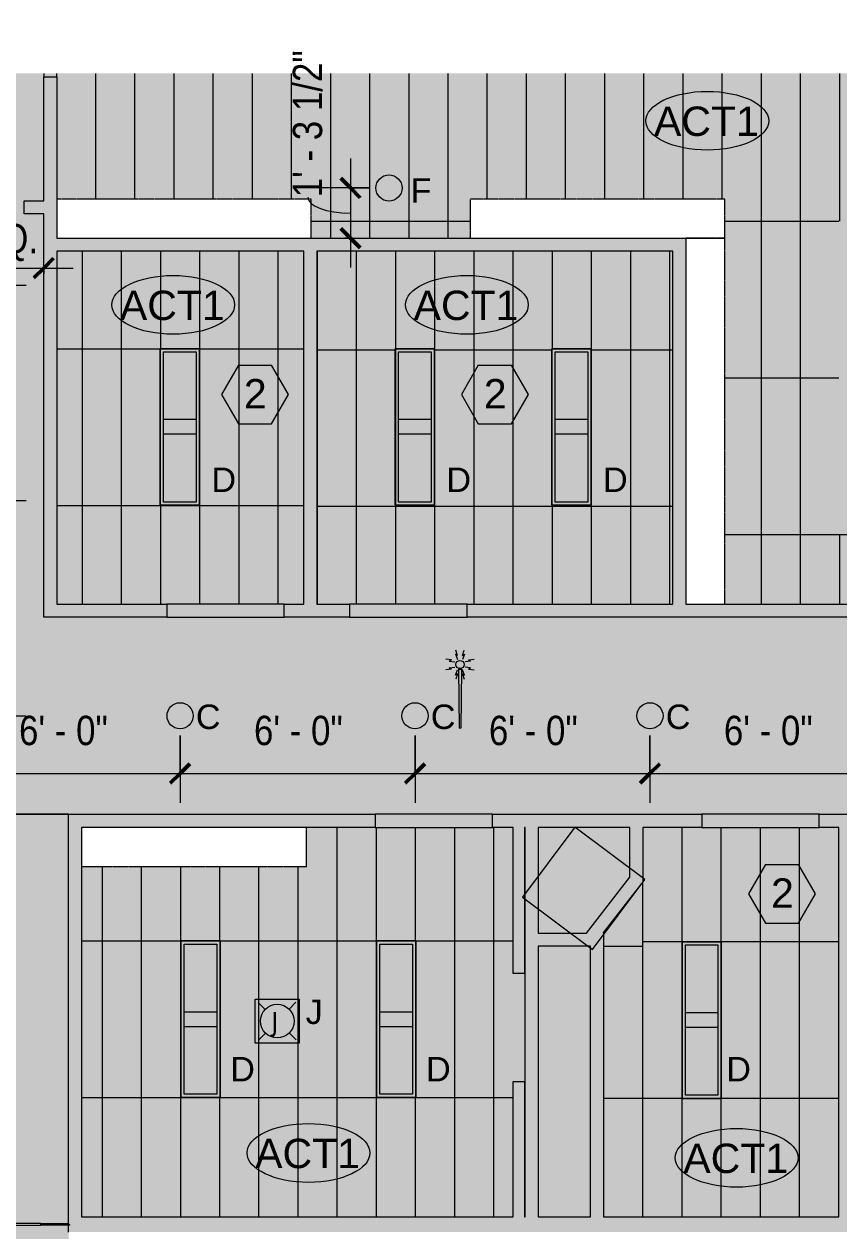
# Model space of a CAD drawing. Header units: inches. Extents: x 50 to 3088, y -595 to 388.
# Drawn here: x 888 to 1137.6, y 18.3 to 388.1 of the extents above; entities that cross this region are included whole.
import ezdxf

# ---------------------------------------------------------------- set-up
doc = ezdxf.new("R2010")
doc.units = ezdxf.units.IN
doc.header["$MEASUREMENT"] = 0
doc.linetypes.add('Overhead', pattern=[0.15625, 0.09375, -0.0625])
for name, color, linetype, lineweight in [('A-ANNO-DIMS', 211, 'Continuous', 9), ('A-ANNO-DIMS-96', 211, 'Continuous', 9), ('A-ANNO-NOTE', 131, 'Continuous', 9), ('A-CLNG', 13, 'Continuous', 9), ('A-CLNG-PATT', 13, 'Continuous', 9), ('A-DETL', 90, 'Continuous', 9), ('A-DETL-GENF', 92, 'Continuous', 9), ('A-WALL', 113, 'Continuous', 13), ('A-WALL-PATT', 111, 'Continuous', 13), ('E-DATA', 2, 'Continuous', 9), ('E-LITE-EQPM', 33, 'Continuous', 9), ('G-ANNO-TEXT', 231, 'Continuous', 9), ('I-WALL', 2, 'Continuous', 13), ('new block- skin dc_dwg', 8, 'Continuous', 9), ('Q-CASE', 31, 'Continuous', 13), ('S-EXIST-COLS', 250, 'Continuous', 9)]:
    doc.layers.add(name, color=color, linetype=linetype, lineweight=lineweight)
doc.styles.add('Arial', font='arial.ttf', dxfattribs={"width": 0.85, "height": 9})
doc.styles.add('Arial_1', font='arial.ttf', dxfattribs={"height": 7.5})
doc.styles.add('Arial_2', font='arial.ttf', dxfattribs={"height": 9})
doc.styles.add('Tahoma', font='tahoma.ttf', dxfattribs={"height": 6})
doc.dimstyles.new('Linear_-_3_32__Arial__85_-_1_2__Tolerance_1', dxfattribs={"dimscale": 12, "dimtxt": 9.182335, "dimasz": 0.5, "dimexe": 0.75, "dimexo": 0.5, "dimgap": 0.5, "dimtad": 1, "dimdec": 1, "dimrnd": 0.5, "dimzin": 3, "dimdsep": 46, "dimlunit": 4, "dimtxsty": 'Arial', "dimblk1": 'OBLIQUE', "dimblk2": 'OBLIQUE', "dimsah": 1, "dimcen": 0.09, "dimdle": 0.75, "dimazin": 0, "dimtfac": 1, "dimtdec": 4, "dimtix": 1, "dimtmove": 1, "dimatfit": 3, "dimfxl": 1, "dimtvp": 1, "dimfrac": 2, "dimtolj": 1, "dimtzin": 0, "dimarcsym": 2})
doc.dimstyles.new('Linear_-_3_32__Arial__85_-_1_8__Tolerance', dxfattribs={"dimscale": 12, "dimtxt": 9.182335, "dimasz": 0.5, "dimexe": 0.75, "dimexo": 0.5, "dimgap": 0.5, "dimtad": 1, "dimdec": 3, "dimrnd": 0.125, "dimzin": 3, "dimdsep": 46, "dimlunit": 4, "dimtxsty": 'Arial', "dimblk1": 'OBLIQUE', "dimblk2": 'OBLIQUE', "dimsah": 1, "dimcen": 0.09, "dimdle": 0.75, "dimazin": 0, "dimtfac": 1, "dimtdec": 4, "dimtix": 1, "dimtmove": 0, "dimatfit": 3, "dimfxl": 1, "dimtvp": 1, "dimfrac": 2, "dimtolj": 1, "dimtzin": 0, "dimarcsym": 2})
doc.dimstyles.new('Linear_-_3_32__Arial__85_-_1_8__Tolerance_2', dxfattribs={"dimscale": 12, "dimtxt": 9.182335, "dimasz": 0.5, "dimexe": 0.75, "dimexo": 0.5, "dimgap": 0.5, "dimtad": 1, "dimdec": 3, "dimrnd": 0.125, "dimzin": 3, "dimdsep": 46, "dimlunit": 4, "dimtxsty": 'Arial', "dimblk1": 'OBLIQUE', "dimblk2": 'OBLIQUE', "dimsah": 1, "dimcen": 0.09, "dimdle": 0.75, "dimazin": 0, "dimtfac": 1, "dimtdec": 4, "dimtix": 1, "dimtmove": 2, "dimatfit": 3, "dimfxl": 1, "dimtvp": 1, "dimfrac": 2, "dimtolj": 1, "dimtzin": 0, "dimarcsym": 2})
pattern_1 = [(0, (0, 0), (30.72, 7.68), [1.267, -21.773, 1.267, -21.773, -122.88]), (0, (0, 0), (30.72, 7.68), [-46.08, 1.267, -44.813, 1.267, -21.773, -53.76]), (0, (0, 0), (30.72, 7.68), [-115.2, 1.267, -14.093, 1.267, -37.133]), (120, (11.52, 3.84), (-22.011075, 22.7643), [1.267, -21.773, 1.267, -21.773, -122.88]), (120, (11.52, 3.84), (-22.011075, 22.7643), [-46.08, 1.267, -44.813, 1.267, -21.773, -53.76]), (120, (11.52, 3.84), (-22.011075, 22.7643), [-115.2, 1.267, -14.093, 1.267, -37.133]), (240, (15.36, 19.2), (-8.708925, -30.4443), [1.267, -21.773, 1.267, -21.773, -122.88]), (240, (15.36, 19.2), (-8.708925, -30.4443), [-46.08, 1.267, -44.813, 1.267, -21.773, -53.76]), (240, (15.36, 19.2), (-8.708925, -30.4443), [-115.2, 1.267, -14.093, 1.267, -37.133])]

# ---------------------------------------------------------------- blocks, each defined once
blk = doc.blocks.new('Upper Cabinet - Standard Upper Cabinet-1916725-Reflected Ceiling Plan')
at = {"layer": 'Q-CASE', "linetype": 'Overhead', "lineweight": 9}
for p, q in [((21.68, -12), (21.68, 0)), ((-47.26, -12), (21.68, -12))]:
    blk.add_line(p, q, dxfattribs=at)
blk = doc.blocks.new('Upper Cabinet - Standard Upper Cabinet-1776508-Reflected Ceiling Plan')
at = {"layer": 'Q-CASE', "linetype": 'Overhead', "lineweight": 9}
for p, q in [((64.87, -11.97), (64.87, 0)), ((-47.26, -12), (64.87, -12))]:
    blk.add_line(p, q, dxfattribs=at)
blk = doc.blocks.new('Upper Cabinet - Standard Upper Cabinet-1777185-Reflected Ceiling Plan')
at = {"layer": 'Q-CASE'}
blk.add_line((-35.29, 0), (-47.26, 0), dxfattribs=at)
at = {"layer": 'Q-CASE', "linetype": 'Overhead', "lineweight": 9}
for p, q in [((-47.26, 0), (-47.26, -12)), ((30.74, -12), (30.74, 0)), ((-47.26, -12), (30.74, -12))]:
    blk.add_line(p, q, dxfattribs=at)
blk = doc.blocks.new('Pendant - Suspended - New 8_-1192035-Reflected Ceiling Plan')
at = {"layer": 'E-LITE-EQPM', "lineweight": 20}
blk.add_circle((0, 0), 4, dxfattribs=at)
blk = doc.blocks.new('Upper Cabinet - Standard Upper Cabinet-1777391-Reflected Ceiling Plan')
at = {"layer": 'Q-CASE', "linetype": 'Overhead', "lineweight": 9}
for p, q in [((-47.26, 0), (-47.26, -12)), ((-47.26, -12), (30.74, -12))]:
    blk.add_line(p, q, dxfattribs=at)
blk = doc.blocks.new('Rectangular Ceiling Light - Recessed - New 1_ x 4_-1727267-Reflected Ceiling Plan')
at = {"layer": 'E-LITE-EQPM', "lineweight": 20}
for p, q in [((-6.74, -26.34), (-6.74, 21.66)), ((-6.74, 21.66), (5.26, 21.66)), ((-5.74, -25.34), (-5.74, 20.66)), ((-5.74, 20.66), (4.26, 20.66)), ((4.26, 20.66), (4.26, -25.34)), ((5.26, 21.66), (5.26, -26.34)), ((4.26, -0.09), (-5.74, -0.09)), ((4.26, -4.59), (-5.74, -4.59)), ((4.26, -25.34), (-5.74, -25.34)), ((5.26, -26.34), (-6.74, -26.34))]:
    blk.add_line(p, q, dxfattribs=at)
blk = doc.blocks.new('Wireless Access Point - Wireless Access Point-1196893-Reflected Ceiling Plan')
at = {"layer": 'E-DATA'}
for p, q in [((-1.36, 22.65), (-0.79, 20.99)), ((-0.74, 22.22), (-1.36, 22.65)), ((-0.74, 22.22), (-1.31, 23.87)), ((0.74, 22.22), (1.31, 23.87)), ((0.74, 22.22), (1.36, 22.65)), ((1.36, 22.65), (0.79, 20.99)), ((-2.62, 20.87), (-4.35, 21.09)), ((-2.62, 20.87), (-3.27, 20.51)), ((-3.27, 20.51), (-1.54, 20.3)), ((-3.27, 18.41), (-1.54, 18.62)), ((3.27, 20.51), (1.54, 20.3)), ((3.27, 18.41), (1.54, 18.62)), ((2.62, 20.87), (4.35, 21.09)), ((2.62, 20.87), (3.27, 20.51)), ((-2.62, 18.05), (-4.35, 17.83)), ((-2.62, 18.05), (-3.27, 18.41)), ((-1.36, 16.2), (-0.79, 17.85)), ((-0.74, 16.63), (-1.36, 16.2)), ((-0.74, 16.63), (-1.31, 14.97)), ((-0.5, 18), (-0.25, 0)), ((-0.25, 18), (-0.5, 18)), ((-0.25, 18), (0.25, 18)), ((0.5, 18), (0.25, 0)), ((0.25, 18), (0.5, 18)), ((0.74, 16.63), (1.31, 14.97)), ((0.74, 16.63), (1.36, 16.2)), ((1.36, 16.2), (0.79, 17.85)), ((2.62, 18.05), (3.27, 18.41)), ((2.62, 18.05), (4.35, 17.83)), ((0, 0), (-0.25, 0)), ((0.25, 0), (0, 0))]:
    blk.add_line(p, q, dxfattribs=at)
blk.add_circle((0, 19.46), 1.25, dxfattribs=at)
blk = doc.blocks.new('new block- skin dc_dwg-1925045-Reflected Ceiling Plan')
at = {"layer": 'S-EXIST-COLS', "flags": 128}
blk.add_lwpolyline([(2446.08, 1475.75), (2424.67, 1491.79), (2408.63, 1470.39), (2430.03, 1454.34)], close=True, dxfattribs=at)
blk = doc.blocks.new('DIMBLOCK6-Reflected Ceiling Plan')
at = {"layer": 'A-ANNO-DIMS-96'}
for p, q in [((863.75, 170.16), (863.75, 149.48)), ((863.75, 158.48), (863.75, 170.16)), ((935.75, 170.16), (935.75, 149.48)), ((935.75, 158.48), (935.75, 170.16)), ((854.75, 158.48), (944.75, 158.48))]:
    blk.add_line(p, q, dxfattribs=at)
at = {"layer": 'A-ANNO-DIMS-96', "lineweight": 50}
for p, q in [((863.75, 158.48), (866.75, 161.48)), ((935.75, 158.48), (938.75, 161.48)), ((863.75, 158.48), (860.75, 155.48)), ((935.75, 158.48), (932.75, 155.48))]:
    blk.add_line(p, q, dxfattribs=at)
at = {"layer": 'A-ANNO-DIMS-96', "color": 0, "insert": (886.4, 176.17), "char_height": 9, "width": 32.0393, "attachment_point": 1, "line_spacing_factor": 0.941778, "style": 'Arial'}
blk.add_mtext('6\' - 0"', dxfattribs=at)
blk = doc.blocks.new('_Oblique')
at = {"color": 0, "linetype": 'ByBlock', "lineweight": -2}
blk.add_line((-0.5, -0.5), (0.5, 0.5), dxfattribs=at)
blk = doc.blocks.new('DIMBLOCK7-Reflected Ceiling Plan')
at = {"layer": 'A-ANNO-DIMS-96'}
for p, q in [((935.75, 170.16), (935.75, 149.48)), ((935.75, 158.48), (935.75, 170.16)), ((1007.75, 170.16), (1007.75, 149.48)), ((1007.75, 158.48), (1007.75, 170.16)), ((926.75, 158.48), (1016.75, 158.48))]:
    blk.add_line(p, q, dxfattribs=at)
at = {"layer": 'A-ANNO-DIMS-96', "lineweight": 50}
for p, q in [((935.75, 158.48), (938.75, 161.48)), ((1007.75, 158.48), (1010.75, 161.48)), ((935.75, 158.48), (932.75, 155.48)), ((1007.75, 158.48), (1004.75, 155.48))]:
    blk.add_line(p, q, dxfattribs=at)
at = {"layer": 'A-ANNO-DIMS-96', "color": 0, "insert": (958.4, 176.17), "char_height": 9, "width": 32.0393, "attachment_point": 1, "line_spacing_factor": 0.941778, "style": 'Arial'}
blk.add_mtext('6\' - 0"', dxfattribs=at)
blk = doc.blocks.new('DIMBLOCK8-Reflected Ceiling Plan')
at = {"layer": 'A-ANNO-DIMS-96'}
for p, q in [((1007.75, 170.16), (1007.75, 149.48)), ((1007.75, 158.48), (1007.75, 170.16)), ((1079.75, 170.16), (1079.75, 149.48)), ((1079.75, 158.48), (1079.75, 170.16)), ((998.75, 158.48), (1088.75, 158.48))]:
    blk.add_line(p, q, dxfattribs=at)
at = {"layer": 'A-ANNO-DIMS-96', "lineweight": 50}
for p, q in [((1007.75, 158.48), (1010.75, 161.48)), ((1079.75, 158.48), (1082.75, 161.48)), ((1007.75, 158.48), (1004.75, 155.48)), ((1079.75, 158.48), (1076.75, 155.48))]:
    blk.add_line(p, q, dxfattribs=at)
at = {"layer": 'A-ANNO-DIMS-96', "color": 0, "insert": (1030.4, 176.17), "char_height": 9, "width": 32.0393, "attachment_point": 1, "line_spacing_factor": 0.941778, "style": 'Arial'}
blk.add_mtext('6\' - 0"', dxfattribs=at)
blk = doc.blocks.new('DIMBLOCK9-Reflected Ceiling Plan')
at = {"layer": 'A-ANNO-DIMS-96'}
for p, q in [((1079.75, 170.16), (1079.75, 149.48)), ((1079.75, 158.48), (1079.75, 170.16)), ((1151.75, 170.16), (1151.75, 149.48)), ((1151.75, 158.48), (1151.75, 170.16)), ((1070.75, 158.48), (1160.75, 158.48))]:
    blk.add_line(p, q, dxfattribs=at)
at = {"layer": 'A-ANNO-DIMS-96', "lineweight": 50}
for p, q in [((1079.75, 158.48), (1082.75, 161.48)), ((1151.75, 158.48), (1154.75, 161.48)), ((1079.75, 158.48), (1076.75, 155.48)), ((1151.75, 158.48), (1148.75, 155.48))]:
    blk.add_line(p, q, dxfattribs=at)
at = {"layer": 'A-ANNO-DIMS-96', "color": 0, "insert": (1102.4, 176.17), "char_height": 9, "width": 32.0393, "attachment_point": 1, "line_spacing_factor": 0.941778, "style": 'Arial'}
blk.add_mtext('6\' - 0"', dxfattribs=at)
blk = doc.blocks.new('DIMBLOCK14-Reflected Ceiling Plan')
at = {"layer": 'A-ANNO-DIMS-96'}
for p, q in [((879.57, 167.16), (879.57, 251.16)), ((869.75, 242.16), (888.57, 242.16)), ((879.57, 242.16), (869.75, 242.16)), ((869.75, 176.16), (888.57, 176.16)), ((879.57, 176.16), (869.75, 176.16))]:
    blk.add_line(p, q, dxfattribs=at)
at = {"layer": 'A-ANNO-DIMS-96', "lineweight": 50}
for p, q in [((879.57, 242.16), (876.57, 245.16)), ((879.57, 242.16), (882.57, 239.16)), ((879.57, 176.16), (876.57, 179.16)), ((879.57, 176.16), (882.57, 173.16))]:
    blk.add_line(p, q, dxfattribs=at)
at = {"layer": 'A-ANNO-DIMS-96', "color": 0, "insert": (861.89, 195.81), "char_height": 9, "width": 32.0393, "attachment_point": 1, "rotation": 90, "line_spacing_factor": 0.941778, "style": 'Arial'}
blk.add_mtext('5\' - 6"', dxfattribs=at)
blk = doc.blocks.new('DIMBLOCK15-Reflected Ceiling Plan')
at = {"layer": 'A-ANNO-DIMS-96'}
for p, q in [((879.57, 233.16), (879.57, 317.16)), ((869.75, 308.16), (888.57, 308.16)), ((879.57, 308.16), (869.75, 308.16)), ((869.75, 242.16), (888.57, 242.16)), ((879.57, 242.16), (869.75, 242.16))]:
    blk.add_line(p, q, dxfattribs=at)
at = {"layer": 'A-ANNO-DIMS-96', "lineweight": 50}
for p, q in [((879.57, 308.16), (876.57, 311.16)), ((879.57, 308.16), (882.57, 305.16)), ((879.57, 242.16), (876.57, 245.16)), ((879.57, 242.16), (882.57, 239.16))]:
    blk.add_line(p, q, dxfattribs=at)
at = {"layer": 'A-ANNO-DIMS-96', "color": 0, "insert": (861.89, 261.81), "char_height": 9, "width": 32.0393, "attachment_point": 1, "rotation": 90, "line_spacing_factor": 0.941778, "style": 'Arial'}
blk.add_mtext('5\' - 6"', dxfattribs=at)
blk = doc.blocks.new('DIMBLOCK19-Reflected Ceiling Plan')
at = {"layer": 'A-ANNO-DIMS-96'}
for p, q in [((863.75, 311.62), (863.75, 322.38)), ((893.97, 311.62), (893.97, 322.38)), ((854.75, 313.38), (902.97, 313.38)), ((863.75, 313.38), (863.75, 311.62)), ((893.97, 313.38), (893.97, 311.62))]:
    blk.add_line(p, q, dxfattribs=at)
at = {"layer": 'A-ANNO-DIMS-96', "lineweight": 50}
for p, q in [((863.75, 313.38), (866.75, 316.38)), ((893.97, 313.38), (896.97, 316.38)), ((863.75, 313.38), (860.75, 310.38)), ((893.97, 313.38), (890.97, 310.38))]:
    blk.add_line(p, q, dxfattribs=at)
at = {"layer": 'A-ANNO-DIMS-96', "color": 0, "insert": (873.82, 326.93), "char_height": 9, "width": 21.8681, "attachment_point": 1, "line_spacing_factor": 0.941778, "style": 'Arial'}
blk.add_mtext('EQ.', dxfattribs=at)
blk = doc.blocks.new('FORM Keynote Tag - Default w_arrow-62346-Reflected Ceiling Plan')
at = {"layer": 'A-ANNO-NOTE', "lineweight": 20}
for p, q in [((-0.0519, 0.1051), (-0.106, 0.0113)), ((-0.0519, 0.1051), (0.0537, 0.1051)), ((0.1078, 0.0113), (0.0537, 0.1051)), ((-0.106, 0.0113), (-0.0519, -0.0824)), ((0.0537, -0.0824), (0.1078, 0.0113)), ((-0.0519, -0.0824), (0.0537, -0.0824))]:
    blk.add_line(p, q, dxfattribs=at)
blk = doc.blocks.new('FORM Finish Tag - Default w_arrow-62639-Reflected Ceiling Plan')
at = {"layer": 'A-ANNO-NOTE', "lineweight": 20}
blk.add_ellipse((0, 0), major_axis=(-0.196, 0), ratio=0.478314, dxfattribs=at)
blk = doc.blocks.new('DIMBLOCK23-Reflected Ceiling Plan')
at = {"layer": 'A-ANNO-DIMS-96'}
for p, q in [((987.97, 346.92), (987.97, 313.54)), ((993.77, 337.92), (978.97, 337.92)), ((987.97, 337.92), (993.77, 337.92)), ((986.21, 322.54), (996.97, 322.54)), ((987.97, 322.54), (986.21, 322.54))]:
    blk.add_line(p, q, dxfattribs=at)
at = {"layer": 'A-ANNO-DIMS-96', "lineweight": 50}
for p, q in [((987.97, 337.92), (984.97, 340.92)), ((987.97, 337.92), (990.97, 334.92)), ((987.97, 322.54), (984.97, 325.54)), ((987.97, 322.54), (990.97, 319.54))]:
    blk.add_line(p, q, dxfattribs=at)
at = {"layer": 'A-ANNO-DIMS-96'}
blk.add_ellipse((987.97, 335.08), major_axis=(-13.06, 0), ratio=0.371192, start_param=0, end_param=1.570796, dxfattribs=at)
at = {"layer": 'A-ANNO-DIMS-96', "color": 0, "insert": (970.29, 335.08), "char_height": 9, "width": 53.0598, "attachment_point": 1, "rotation": 90, "line_spacing_factor": 0.941778, "style": 'Arial'}
blk.add_mtext('1\' - 3 1/2"', dxfattribs=at)

msp = doc.modelspace()

# ---------------------------------------------------------------- hatches: boundary and pattern name
at = {"layer": 'A-CLNG-PATT', "lineweight": 13}
h = msp.add_hatch(dxfattribs=at)
h.set_pattern_fill('FP_14', color=256, style=0, pattern_type=2)
h.set_pattern_definition([(270, (1029.888, 375.709), (-12, -7e-16), []), (180, (1029.89, 375.71), (-6e-15, 48), [])])
h.paths.add_polyline_path([(1149.6688, 210.4121), (1192.2604, 210.4121), (1192.2604, 321.4042), (1192.5105, 321.2157), (1203.1786, 335.3728), (1153.1817, 373.0481), (897.9664, 373.0481), (897.9664, 334.54), (975.9664, 334.54), (975.9664, 322.54), (1024.6845, 322.54), (1024.6845, 334.54), (1102.6845, 334.54), (1102.7164, 210.4121), (1139.4586, 210.4121)], flags=0)
h.paths.add_polyline_path([(1137.6688, 231.7371), (1137.6688, 327.7371), (1149.6688, 327.7371), (1149.6688, 231.7371)], flags=0)
h = msp.add_hatch(dxfattribs=at)
h.set_pattern_fill('FP_13', color=256, style=0, pattern_type=2)
h.set_pattern_definition(pattern_1)
h.paths.add_polyline_path([(893.9664, 145.9615), (1196.2604, 145.9615), (1196.2604, 206.4121), (893.9664, 206.4121), (893.9664, 329.9838), (833.9664, 329.9838), (833.9664, 206.4121), (449.5924, 206.4121), (449.5924, 145.9615), (891.8099, 145.9615)], flags=0)
h = msp.add_hatch(dxfattribs=at)
h.set_pattern_fill('FP_5', color=256, style=0, pattern_type=2)
h.set_pattern_definition([(270, (917.833, 288.607), (-12, -7e-16), []), (180, (917.833, 288.607), (6e-15, 48), [])])
h.paths.add_polyline_path([(967.7, 210.4121), (973.7, 210.4121), (973.7, 318.54), (897.9664, 318.54), (897.9664, 210.4121), (941.7, 210.4121)], flags=0)
h.paths.add_polyline_path([(929.7, 240.6739), (929.7, 288.6739), (941.7, 288.6739), (941.7, 240.6739)], flags=0)
h = msp.add_hatch(dxfattribs=at)
h.set_pattern_fill('FP_6', color=256, style=0, pattern_type=2)
h.set_pattern_definition([(270, (1037.827, 288.345), (-12, -7e-16), []), (180, (1037.827, 288.345), (6e-15, 48), [])])
h.paths.add_polyline_path([(1015.4435, 210.4121), (1086.7164, 210.4121), (1086.7164, 318.54), (977.7, 318.54), (977.7, 210.4121), (1006.7231, 210.4121)], flags=0)
h.paths.add_polyline_path([(1013.7164, 240.6739), (1001.7164, 240.6739), (1001.7164, 288.6739), (1013.7164, 288.6739), (1013.7164, 251.4211)], flags=0)
h.paths.add_polyline_path([(1053.5101, 240.6739), (1049.7164, 240.6739), (1049.7164, 288.6739), (1061.7164, 288.6739), (1061.7164, 240.6739)], flags=0)
h = msp.add_hatch(dxfattribs=at)
h.set_pattern_fill('FP_13', color=256, style=0, pattern_type=2)
h.set_pattern_definition(pattern_1)
h.paths.add_polyline_path([(743.2436, -517.7041), (743.5893, -516.7542), (743.5893, -345.2136), (570.3424, -345.2136), (570.3424, -300.0886), (621.7704, -300.0886), (621.7704, -301.8386), (702.8065, -301.8386), (702.8065, -158.5886), (1131.6509, -158.5886), (1138.2286, -138.8766), (1166.2075, -147.9674), (1166.2075, -158.5886), (1225.6567, -158.5886), (1225.6567, -222.8386), (1285.6567, -222.8386), (1285.6567, -99.0385), (888.5924, -99.0385), (888.5924, -98.4456), (888.3494, -98.4456), (888.3494, -57.0284), (901.5924, -57.0284), (901.5696, 20.0865), (834.5924, 20.0865), (834.5924, -98.5886), (510.5924, -98.5886), (510.5924, -162.5886), (382.2678, -162.5886), (382.2678, -180.5886), (552.5924, -180.5886), (552.5924, -307.1713), (409.6746, -307.1713), (409.6746, -366.5617), (430.2881, -373.0373), (450.7667, -379.9276), (471.1021, -387.2299), (491.2859, -394.9411), (511.31, -403.0582), (531.1661, -411.5778), (552.5924, -421.3307), (570.5924, -429.936), (588.1408, -438.7415), (605.7699, -448.0021), (623.2237, -457.589), (640.4961, -467.4989), (657.5813, -477.7284), (669.2379, -484.6017), (681.1089, -491.0979), (693.1819, -497.2105), (705.4445, -502.933), (717.8842, -508.2597), (730.4882, -513.1851), (742.5533, -517.4595)], flags=0)
h.paths.add_polyline_path([(571.8106, -239.5886), (570.5924, -239.5886), (570.5924, -158.5886), (582.5924, -158.5886), (582.5924, -239.5886), (574.5924, -239.5886)], flags=0)
h.paths.add_polyline_path([(574.5924, -235.5886), (578.5924, -235.5886), (578.5924, -162.5886), (574.5924, -162.5886), (574.5924, -235.0869)], flags=0)
h.paths.add_polyline_path([(564.5924, -160.8386), (511.5924, -160.8386), (511.5924, -160.3386), (569.5924, -160.3386), (569.5924, -160.8386)], flags=0)
h.paths.add_polyline_path([(893.5635, 20.5865), (901.5696, 20.5865), (901.5924, 145.9615), (834.5924, 145.9615), (834.5924, 20.5865), (893.0363, 20.5865)], flags=0)
h = msp.add_hatch(dxfattribs=at)
h.set_pattern_fill('FP_7', color=256, style=0, pattern_type=2)
h.set_pattern_definition([(90, (959.917, 59.194), (12, -7e-16), []), (0, (959.917, 59.194), (0, -48), [])])
h.paths.add_polyline_path([(1037.7803, 22.5732), (1037.7803, 64.1111), (1041.2803, 64.1111), (1041.2803, 22.5732), (1041.5303, 22.5732), (1041.5303, 141.9615), (1041.2803, 141.9615), (1041.2803, 97.2204), (1037.7803, 97.2204), (1037.7803, 141.9615), (974.5303, 141.9615), (974.5303, 129.9615), (905.5924, 129.9615), (905.5924, 22.5732), (1033.4472, 22.5732)], flags=0)
h.paths.add_polyline_path([(1007.9913, 59.1632), (995.9913, 59.1632), (995.9913, 107.1632), (1007.9913, 107.1632), (1007.9913, 68.9806)], flags=0)
h.paths.add_polyline_path([(935.9913, 59.1632), (935.9913, 107.1632), (947.9913, 107.1632), (947.9913, 59.1632)], flags=0)
h = msp.add_hatch(dxfattribs=at)
h.set_pattern_fill('FP_11', color=256, style=0, pattern_type=2)
h.set_pattern_definition([(90, (1089.561, 58.938), (12, -7e-16), []), (0, (1089.56, 58.94), (0, -48), [])])
h.paths.add_polyline_path([(1137.5924, 22.5732), (1137.5924, 141.9615), (1077.5914, 141.9615), (1077.5914, 105.5791), (1065.5287, 105.5791), (1065.5287, 22.5732), (1101.5924, 22.5732)], flags=0)
h.paths.add_polyline_path([(1101.5924, 58.9121), (1089.5924, 58.9121), (1089.5924, 106.9121), (1101.5924, 106.9121), (1101.5924, 73.894)], flags=0)
at = {"layer": 'A-DETL-GENF'}
h = msp.add_hatch(color=254, dxfattribs=at)
h.paths.add_polyline_path([(1410.1542, 18.5865), (1412.9044, 18.5865), (1409.115, 34.3006), (1404.6549, 50.5087), (1400.0976, 65.3426), (1394.878, 80.6413), (1389.191, 95.7724), (1383.042, 110.7216), (1376.4366, 125.475), (1369.3812, 140.0185), (1361.2498, 155.461), (1353.9473, 168.4212), (1345.5834, 182.2537), (1339.6955, 191.348), (1325.2416, 181.9615), (1273.5924, 181.9615), (1273.5924, 210.4121), (1277.5924, 210.3694), (1277.5924, 185.9615), (1324.1125, 185.9977), (1337.5217, 194.7057), (1336.7985, 195.8227), (1327.601, 209.1155), (1317.9995, 222.1195), (1308.0032, 234.8224), (1297.6214, 247.2123), (1286.8639, 259.2775), (1275.7408, 271.0065), (1263.6124, 282.9948), (1251.5531, 294.1902), (1240.2853, 304.0679), (1233.4508, 309.6974), (1230.5064, 305.79), (1208.2604, 305.79), (1208.2604, 210.4121), (1237.5924, 210.4121), (1237.5924, 206.4121), (1200.2604, 206.4121), (1200.2604, 187.9121), (1196.2604, 187.9121), (1196.2604, 206.4121), (1186.5914, 206.4121), (1186.5914, 210.4121), (1192.2604, 210.4121), (1192.2604, 321.4042), (1192.5105, 321.2157), (1201.9375, 333.7259), (1149.7551, 373.0481), (734.0287, 373.0481), (734.0287, 333.9838), (851.9664, 333.9838), (851.9664, 329.9838), (833.9664, 329.9838), (833.9664, 284.4541), (829.9664, 284.4541), (829.9664, 299.4541), (821.9664, 299.4541), (821.9664, 210.4121), (829.9664, 210.4121), (829.9664, 224.4541), (833.9664, 224.4541), (833.9664, 206.4121), (764.5924, 206.4121), (764.5924, 210.4121), (793.9664, 210.4121), (793.9664, 299.4541), (781.9664, 299.4541), (781.9664, 329.9838), (722.5924, 329.9838), (722.5924, 210.4121), (728.5924, 210.4121), (728.5924, 206.4121), (675.7567, 206.4121), (675.7567, 210.4121), (718.5924, 210.4121), (718.5924, 241.4838), (706.5924, 241.4838), (706.5924, 329.9838), (675.7567, 329.9838), (675.7567, 333.9838), (639.7567, 333.9838), (639.7567, 329.9838), (633.5924, 329.9838), (633.5924, 210.4121), (639.7567, 210.4121), (639.7567, 206.4121), (559.5924, 206.4121), (559.5924, 210.4121), (588.0924, 210.4121), (588.0924, 222.4121), (629.5924, 222.4121), (629.5924, 329.9838), (517.3424, 329.9838), (517.3424, 292.3834), (513.8424, 292.3834), (513.8424, 329.9838), (513.5924, 329.9838), (513.5924, 210.4121), (513.8424, 210.4121), (513.8424, 256.3834), (517.3424, 256.3834), (517.3424, 210.4121), (523.5924, 210.4121), (523.5924, 206.4121), (500.5924, 206.4121), (500.5924, 210.4121), (505.8424, 210.4121), (505.8424, 256.3834), (509.3424, 256.3834), (509.3424, 210.4121), (509.5924, 210.4121), (509.5924, 329.9838), (509.3424, 329.9838), (509.3424, 292.3834), (505.8424, 292.3834), (505.8424, 329.9838), (409.5924, 329.9838), (409.5924, 195.3627), (445.5924, 195.3627), (445.5924, 210.4121), (464.5924, 210.4121), (464.5924, 206.4121), (449.5924, 206.4121), (449.5924, 145.9615), (482.5924, 145.9615), (482.5924, 141.9615), (445.5924, 141.9615), (445.5924, 156.9615), (409.5924, 156.9615), (409.5924, 22.5732), (525.8424, 22.5732), (525.8424, 64.4236), (529.3424, 64.4236), (529.3424, 22.5732), (529.5924, 22.5732), (529.5924, 141.9615), (529.3424, 141.9615), (529.3424, 100.1111), (525.8424, 100.1111), (525.8424, 141.9615), (518.5924, 141.9615), (518.5924, 145.9615), (539.5924, 145.9615), (539.5924, 141.9615), (533.5924, 141.9615), (533.5924, 22.5732), (646.8424, 22.5732), (646.8424, 64.1111), (650.3424, 64.1111), (650.3424, 22.5732), (650.5924, 22.5732), (650.5924, 99.6468), (650.3424, 99.8352), (650.3424, 98.7041), (646.8424, 98.7041), (646.8424, 102.4726), (631.5924, 113.9643), (631.5924, 129.9615), (595.6128, 129.9615), (595.6128, 141.9615), (575.5924, 141.9615), (575.5924, 145.9615), (731.5924, 145.9615), (731.5924, 141.9615), (711.0924, 141.9615), (711.0924, 129.9615), (669.0924, 129.9615), (669.0924, 120.8975), (654.5924, 101.6411), (654.5924, 22.5732), (773.8424, 22.5732), (773.8424, 64.1111), (777.3424, 64.1111), (777.3424, 22.5732), (777.5924, 22.5732), (777.5924, 141.9615), (777.3424, 141.9615), (777.3424, 98.1111), (773.8424, 98.1111), (773.8424, 141.9615), (767.5924, 141.9615), (767.5924, 145.9615), (995.5303, 145.9615), (995.5303, 141.9615), (974.5303, 141.9615), (974.5303, 129.9615), (905.5924, 129.9615), (905.5924, 22.5732), (1037.7803, 22.5732), (1037.7803, 64.1111), (1041.2803, 64.1111), (1041.2803, 22.5732), (1041.5303, 22.5732), (1041.5303, 141.9615), (1041.2803, 141.9615), (1041.2803, 97.2204), (1037.7803, 97.2204), (1037.7803, 141.9615), (1031.5303, 141.9615), (1031.5303, 145.9615), (1095.5924, 145.9615), (1095.5924, 141.9615), (1077.5914, 141.9615), (1077.5914, 125.2775), (1065.5287, 109.838), (1065.5287, 22.5732), (1137.5924, 22.5732), (1137.5924, 141.9615), (1131.5924, 141.9615), (1131.5924, 145.9615), (1147.5924, 145.9615), (1147.5924, 141.9615), (1141.5924, 141.9615), (1141.5924, 22.5732), (1253.7928, 22.5732), (1269.7803, 27.4611), (1269.7803, 64.1111), (1273.2803, 64.1111), (1273.2803, 28.5312), (1273.5924, 28.6266), (1273.5924, 141.9615), (1273.5303, 141.9615), (1273.5303, 98.1111), (1269.5303, 98.1111), (1269.5303, 129.9615), (1215.5303, 129.9615), (1215.5303, 141.9615), (1183.5924, 141.9615), (1183.5924, 145.9615), (1196.2604, 145.9615), (1196.2604, 151.9121), (1200.2604, 151.9121), (1200.2604, 145.9615), (1277.5924, 145.9615), (1277.5924, 43.7607), (1277.8324, 43.7607), (1277.8324, 127.9615), (1289.8324, 127.9615), (1289.8324, 43.7607), (1313.5924, 43.7607), (1313.5924, 39.7607), (1277.5924, 39.7607), (1277.5924, 29.8495), (1309.5924, 39.6329), (1309.5924, 35.4501), (1254.4342, 18.5865), (1409.115, 18.5865)], flags=0)
h.paths.add_polyline_path([(1045.5303, 22.5732), (1061.5287, 22.5732), (1061.5287, 105.5791), (1045.5303, 105.5791), (1045.5303, 23.5838)], flags=0)
h.paths.add_polyline_path([(651.391, 104.0535), (665.0924, 122.2359), (665.0924, 141.9615), (635.5924, 141.9615), (635.5924, 115.9587), (650.5924, 104.6554)], flags=0)
h.paths.add_polyline_path([(1060.2504, 109.5791), (1073.5914, 126.6548), (1073.5914, 141.9615), (1045.5303, 141.9615), (1045.5303, 109.5791)], flags=0)
h.paths.add_polyline_path([(409.5924, 172.9615), (445.5924, 172.9615), (445.5924, 179.4121), (409.5924, 179.4121)], flags=0)
h.paths.add_polyline_path([(967.7, 206.4121), (967.7, 210.4121), (973.7, 210.4121), (973.7, 318.54), (897.9664, 318.54), (897.9664, 210.4121), (931.7, 210.4121), (931.7, 206.4121), (893.9664, 206.4121), (893.9664, 329.9838), (887.9664, 329.9838), (887.9664, 333.9838), (893.9664, 333.9838), (893.9664, 372.0181), (897.9664, 372.0181), (897.9664, 334.54), (975.9664, 334.54), (975.9664, 322.54), (1024.6845, 322.54), (1024.6845, 334.54), (1102.6845, 334.54), (1102.7164, 210.4121), (1150.5914, 210.4121), (1150.5914, 206.4121), (1023.7, 206.4121), (1023.7, 210.4121), (1086.7164, 210.4121), (1086.7164, 318.54), (977.7, 318.54), (977.7, 210.4121), (987.7, 210.4121), (987.7, 206.4121), (973.7, 206.4121)], flags=0)
h.paths.add_polyline_path([(828.8997, 303.4541), (829.9664, 303.4541), (829.9664, 329.9838), (785.9664, 329.9838), (785.9664, 303.4541), (828.7445, 303.4541)], flags=0)
h.paths.add_polyline_path([(1221.524, 309.79), (1228.5121, 309.79), (1230.3605, 312.243), (1227.1258, 314.8731), (1221.7196, 319.0542), (1214.7386, 309.79), (1219.0066, 309.79)], flags=0)
h.paths.add_polyline_path([(1196.2604, 309.79), (1207.6729, 309.79), (1196.2604, 318.3899), (1196.2604, 312.2346)], flags=0)
h.paths.add_polyline_path([(1211.3922, 311.9958), (1218.5553, 321.5015), (1214.7386, 324.4397), (1205.1759, 331.3767), (1198.1123, 322.003), (1211.0754, 312.2346)], flags=0)
at = {"layer": 'A-WALL-PATT'}
for points in [[(893.9664, 206.4121), (897.9664, 206.4121), (897.9664, 372.0181), (893.9664, 372.0181), (893.9664, 251.4211)], [(1086.7164, 318.54), (1090.7164, 318.54), (1090.7164, 322.54), (897.9664, 322.54), (897.9664, 318.54), (1065.8878, 318.54)], [(977.7, 210.4121), (977.7, 318.54), (973.7, 318.54), (973.7, 210.4121)], [(1090.7164, 210.4121), (1090.7164, 318.54), (1086.7164, 318.54), (1086.7164, 210.4121)], [(905.5924, 22.5732), (905.5924, 141.9615), (901.5924, 141.9615), (901.5924, 22.5732)], [(1041.2803, 97.2204), (1041.2803, 141.9615), (1037.7803, 141.9615), (1037.7803, 97.2204)], [(1041.5303, 105.5791), (1045.5303, 105.5791), (1045.5303, 141.9615), (1041.5303, 141.9615), (1041.5303, 106.5791)], [(1073.5914, 120.1577), (1077.5914, 125.2775), (1077.5914, 141.9615), (1073.5914, 141.9615), (1073.5914, 125.2775)], [(1137.5924, 22.5732), (1141.5924, 22.5732), (1141.5924, 141.9615), (1137.5924, 141.9615), (1137.5924, 23.5239)], [(1062.2013, 109.5791), (1065.3265, 109.5791), (1073.5914, 120.1577), (1073.5914, 126.6548), (1060.2504, 109.5791)], [(1062.2013, 105.5791), (1065.3265, 109.5791), (1045.5303, 109.5791), (1045.5303, 105.5791), (1061.5287, 105.5791)], [(1061.5287, 22.5732), (1065.5287, 22.5732), (1065.5287, 109.838), (1062.2013, 105.5791), (1061.5287, 105.5791), (1061.5287, 22.7754)], [(1045.5303, 22.5732), (1045.5303, 105.5791), (1041.5303, 105.5791), (1041.5303, 22.5732)], [(1041.2803, 22.5732), (1041.2803, 64.1111), (1037.7803, 64.1111), (1037.7803, 22.5732)], [(1101.5924, 17.9482), (1252.3463, 17.9482), (1253.7928, 22.5732), (901.5696, 22.5732), (901.5924, 20.2607), (901.7223, 20.1702), (901.7268, 20.0865), (901.5696, 20.0865), (901.5924, 17.9482), (1093.7056, 17.9482)]]:
    msp.add_hatch(color=8, dxfattribs=at).paths.add_polyline_path(points, flags=0)
h = msp.add_hatch(color=8, dxfattribs=at)
h.paths.add_polyline_path([(832.7581, 329.9838), (851.9664, 329.9838), (851.9664, 333.9838), (675.7567, 333.9838), (675.7567, 329.9838), (829.9664, 329.9838)], flags=0)
h.paths.add_polyline_path([(893.9664, 329.9838), (893.9664, 333.9838), (887.9664, 333.9838), (887.9664, 329.9838), (893.5457, 329.9838)], flags=0)
h.paths.add_polyline_path([(513.5924, 329.9838), (639.7567, 329.9838), (639.7567, 333.9838), (409.5924, 333.9838), (409.5924, 329.9838), (509.5924, 329.9838)], flags=0)
h = msp.add_hatch(color=8, dxfattribs=at)
h.paths.add_polyline_path([(1273.5924, 206.4121), (1277.5924, 206.4121), (1277.5924, 210.4121), (1273.5924, 210.4121), (1273.5924, 209.4799)], flags=0)
h.paths.add_polyline_path([(1237.5924, 206.4121), (1237.5924, 210.4121), (1186.5914, 210.4121), (1186.5914, 206.4121), (1227.5531, 206.4121)], flags=0)
h.paths.add_polyline_path([(897.9664, 206.4121), (931.7, 206.4121), (931.7, 210.4121), (897.9664, 210.4121)], flags=0)
h.paths.add_polyline_path([(973.7, 206.4121), (987.7, 206.4121), (987.7, 210.4121), (967.7, 210.4121), (967.7, 206.4121)], flags=0)
h.paths.add_polyline_path([(1023.7, 206.4121), (1150.5914, 206.4121), (1150.5914, 210.4121), (1023.7, 210.4121)], flags=0)
h = msp.add_hatch(color=8, dxfattribs=at)
h.paths.add_polyline_path([(1269.5303, 141.9615), (1273.5924, 141.9615), (1273.5924, 145.9615), (1183.5924, 145.9615), (1183.5924, 141.9615), (1267.6706, 141.9615)], flags=0)
h.paths.add_polyline_path([(1093.7056, 141.9615), (1095.5924, 141.9615), (1095.5924, 145.9615), (1031.5303, 145.9615), (1031.5303, 141.9615), (1089.5924, 141.9615)], flags=0)
h.paths.add_polyline_path([(1131.5924, 141.9615), (1147.5924, 141.9615), (1147.5924, 145.9615), (1131.5924, 145.9615)], flags=0)
h.paths.add_polyline_path([(919.7406, 141.9615), (995.5303, 141.9615), (995.5303, 145.9615), (901.5924, 145.9615), (901.5924, 141.9615), (905.5924, 141.9615)], flags=0)

# ---------------------------------------------------------------- linework, layer by layer
at = {"layer": 'A-ANNO-NOTE', "lineweight": 20}
for p, q in [((958.7803, 89.3291), (972.2803, 89.3291)), ((958.7803, 75.8291), (958.7803, 89.3291)), ((972.2803, 89.3291), (972.2803, 75.8291)), ((961.8515, 86.1925), (959.726, 88.318)), ((969.1437, 86.2579), (971.2691, 88.3834)), ((961.9169, 78.9004), (959.7914, 76.7749)), ((969.2091, 78.9657), (971.3345, 76.8403)), ((972.2803, 75.8291), (958.7803, 75.8291))]:
    msp.add_line(p, q, dxfattribs=at)
msp.add_circle((965.5303, 82.5791), 5.1565, dxfattribs=at)
at = {"layer": 'A-CLNG', "lineweight": 13}
for p, q in [((941.7, 288.6739), (929.7, 288.6739)), ((929.7, 288.6739), (929.7, 240.6739)), ((941.7, 240.6739), (941.7, 288.6739)), ((1013.7164, 288.6739), (1001.7164, 288.6739)), ((1001.7164, 288.6739), (1001.7164, 240.6739)), ((1013.7164, 240.6739), (1013.7164, 288.6739)), ((1061.7164, 288.6739), (1049.7164, 288.6739)), ((1049.7164, 288.6739), (1049.7164, 240.6739)), ((1061.7164, 240.6739), (1061.7164, 288.6739)), ((929.7, 240.6739), (941.7, 240.6739)), ((1001.7164, 240.6739), (1013.7164, 240.6739)), ((1049.7164, 240.6739), (1061.7164, 240.6739)), ((901.5924, 145.9615), (833.9664, 145.9615)), ((1077.5914, 105.5791), (1077.5914, 125.2775)), ((947.9913, 107.1632), (935.9913, 107.1632)), ((935.9913, 107.1632), (935.9913, 59.1632)), ((947.9913, 59.1632), (947.9913, 107.1632)), ((1007.9913, 107.1632), (995.9913, 107.1632)), ((995.9913, 107.1632), (995.9913, 59.1632)), ((1007.9913, 59.1632), (1007.9913, 107.1632)), ((1065.5287, 105.5791), (1077.5914, 105.5791)), ((1101.5924, 106.9121), (1089.5924, 106.9121)), ((1089.5924, 106.9121), (1089.5924, 58.9121)), ((1101.5924, 58.9121), (1101.5924, 106.9121)), ((935.9913, 59.1632), (947.9913, 59.1632)), ((995.9913, 59.1632), (1007.9913, 59.1632)), ((1089.5924, 58.9121), (1101.5924, 58.9121))]:
    msp.add_line(p, q, dxfattribs=at)
at = {"layer": 'A-DETL', "lineweight": 13}
msp.add_line((833.9664, 145.9615), (901.5924, 145.9615), dxfattribs=at)
at = {"layer": 'A-WALL'}
for p, q in [((893.9664, 373.0481), (893.9664, 372.0181)), ((897.9664, 372.0181), (897.9664, 373.0481)), ((967.7, 210.4121), (931.7, 210.4121)), ((1023.7, 210.4121), (987.7, 210.4121)), ((931.7, 206.4121), (967.7, 206.4121)), ((987.7, 206.4121), (1023.7, 206.4121)), ((1031.5303, 145.9615), (995.5303, 145.9615)), ((1131.5924, 145.9615), (1095.5924, 145.9615)), ((995.5303, 141.9615), (1031.5303, 141.9615)), ((1095.5924, 141.9615), (1131.5924, 141.9615))]:
    msp.add_line(p, q, dxfattribs=at)
at = {"layer": 'A-WALL', "color": 7, "lineweight": 20}
for p, q in [((893.9664, 333.9838), (893.9664, 372.0181)), ((893.9664, 372.0181), (897.9664, 372.0181)), ((897.9664, 372.0181), (897.9664, 322.54)), ((887.9664, 333.9838), (893.9664, 333.9838)), ((887.9664, 329.9838), (887.9664, 333.9838)), ((893.9664, 329.9838), (887.9664, 329.9838)), ((893.9664, 206.4121), (893.9664, 329.9838)), ((897.9664, 322.54), (1090.7164, 322.54)), ((1090.7164, 322.54), (1090.7164, 210.4121)), ((973.7, 318.54), (897.9664, 318.54)), ((897.9664, 318.54), (897.9664, 210.4121)), ((973.7, 210.4121), (973.7, 318.54)), ((1086.7164, 318.54), (977.7, 318.54)), ((977.7, 318.54), (977.7, 210.4121)), ((1086.7164, 210.4121), (1086.7164, 318.54)), ((897.9664, 210.4121), (931.7, 210.4121)), ((931.7, 210.4121), (931.7, 206.4121)), ((967.7, 206.4121), (967.7, 210.4121)), ((967.7, 210.4121), (973.7, 210.4121)), ((977.7, 210.4121), (987.7, 210.4121)), ((987.7, 210.4121), (987.7, 206.4121)), ((1023.7, 206.4121), (1023.7, 210.4121)), ((1023.7, 210.4121), (1086.7164, 210.4121)), ((1090.7164, 210.4121), (1150.5914, 210.4121)), ((931.7, 206.4121), (893.9664, 206.4121)), ((987.7, 206.4121), (967.7, 206.4121)), ((1150.5914, 206.4121), (1023.7, 206.4121)), ((901.5924, 22.5732), (901.5924, 145.9615)), ((901.5924, 145.9615), (995.5303, 145.9615)), ((995.5303, 145.9615), (995.5303, 141.9615)), ((1031.5303, 141.9615), (1031.5303, 145.9615)), ((1031.5303, 145.9615), (1095.5924, 145.9615)), ((1095.5924, 145.9615), (1095.5924, 141.9615)), ((1131.5924, 141.9615), (1131.5924, 145.9615)), ((1131.5924, 145.9615), (1147.5924, 145.9615)), ((905.5924, 141.9615), (905.5924, 22.5732)), ((995.5303, 141.9615), (905.5924, 141.9615)), ((1037.7803, 141.9615), (1031.5303, 141.9615)), ((1041.5303, 141.9615), (1041.2803, 141.9615)), ((1041.5303, 22.5732), (1041.5303, 141.9615)), ((1045.5303, 141.9615), (1045.5303, 109.5791)), ((1073.5914, 141.9615), (1045.5303, 141.9615)), ((1073.5914, 126.6548), (1073.5914, 141.9615)), ((1077.5914, 141.9615), (1077.5914, 125.2775)), ((1095.5924, 141.9615), (1077.5914, 141.9615)), ((1137.5924, 141.9615), (1131.5924, 141.9615)), ((1137.5924, 22.5732), (1137.5924, 141.9615)), ((1060.2504, 109.5791), (1073.5914, 126.6548)), ((1077.5914, 125.2775), (1065.3265, 109.5791)), ((1045.5303, 109.5791), (1060.2504, 109.5791)), ((1065.5287, 109.838), (1065.5287, 22.5732)), ((1061.5287, 105.5791), (1045.5303, 105.5791)), ((1045.5303, 105.5791), (1045.5303, 22.5732)), ((1061.5287, 22.5732), (1061.5287, 105.5791))]:
    msp.add_line(p, q, dxfattribs=at)
at = {"layer": 'I-WALL', "color": 7, "lineweight": 20}
for p, q in [((1037.7803, 97.2204), (1037.7803, 141.9615)), ((1041.2803, 141.9615), (1041.2803, 97.2204)), ((1041.2803, 97.2204), (1037.7803, 97.2204)), ((1037.7803, 22.5732), (1037.7803, 64.1111)), ((1037.7803, 64.1111), (1041.2803, 64.1111)), ((1041.2803, 64.1111), (1041.2803, 22.5732)), ((901.5696, 17.9482), (901.5696, 22.5732)), ((901.5696, 22.5732), (901.5924, 22.5732)), ((905.5924, 22.5732), (1037.7803, 22.5732)), ((1041.2803, 22.5732), (1041.5303, 22.5732)), ((1045.5303, 22.5732), (1061.5287, 22.5732)), ((1065.5287, 22.5732), (1137.5924, 22.5732)), ((893.0363, 20.5865), (901.5924, 20.5865)), ((893.0363, 20.0865), (893.0363, 20.5865)), ((901.8424, 20.0865), (893.0363, 20.0865)), ((901.5924, 20.5865), (901.5924, 20.2607)), ((901.5924, 20.2607), (901.8424, 20.2607)), ((901.8424, 20.2607), (901.8424, 20.0865))]:
    msp.add_line(p, q, dxfattribs=at)
at = {"layer": 'I-WALL'}
for p, q in [((893.0363, 20.5865), (857.0363, 20.5865)), ((857.0363, 20.0865), (893.0363, 20.0865))]:
    msp.add_line(p, q, dxfattribs=at)

# ---------------------------------------------------------------- block references
at = {"layer": 'A-ANNO-NOTE', "lineweight": 20, "xscale": 96, "yscale": 96, "zscale": 96}
for name, p in [('FORM Finish Tag - Default w_arrow-62639-Reflected Ceiling Plan', (1097.3118, 358.523)), ('FORM Finish Tag - Default w_arrow-62639-Reflected Ceiling Plan', (933.6462, 302.0956)), ('FORM Finish Tag - Default w_arrow-62639-Reflected Ceiling Plan', (1023.6462, 302.0956)), ('FORM Keynote Tag - Default w_arrow-62346-Reflected Ceiling Plan', (958.6061, 273.5167)), ('FORM Keynote Tag - Default w_arrow-62346-Reflected Ceiling Plan', (1032.1245, 273.5167)), ('FORM Keynote Tag - Default w_arrow-62346-Reflected Ceiling Plan', (1120.1423, 120.4765)), ('FORM Finish Tag - Default w_arrow-62639-Reflected Ceiling Plan', (975.0924, 42.1667)), ('FORM Finish Tag - Default w_arrow-62639-Reflected Ceiling Plan', (1106.2996, 40.6788))]:
    msp.add_blockref(name, p, dxfattribs=at)
at = {"layer": 'E-DATA'}
msp.add_blockref('Wireless Access Point - Wireless Access Point-1196893-Reflected Ceiling Plan', (1021.5303, 172.4121), dxfattribs=at)
at = {"layer": 'E-LITE-EQPM', "lineweight": 20}
for name, p, rotation in [('Pendant - Suspended - New 8_-1192035-Reflected Ceiling Plan', (999.7686, 337.9184), 307.7472574869467), ('Rectangular Ceiling Light - Recessed - New 1_ x 4_-1727267-Reflected Ceiling Plan', (941.255, 80.822), 180), ('Rectangular Ceiling Light - Recessed - New 1_ x 4_-1727267-Reflected Ceiling Plan', (1001.255, 80.822), 180)]:
    msp.add_blockref(name, p, dxfattribs=dict(at, rotation=rotation))
for name, p in [('Rectangular Ceiling Light - Recessed - New 1_ x 4_-1727267-Reflected Ceiling Plan', (936.4363, 267.015)), ('Rectangular Ceiling Light - Recessed - New 1_ x 4_-1727267-Reflected Ceiling Plan', (1008.4527, 267.015)), ('Rectangular Ceiling Light - Recessed - New 1_ x 4_-1727267-Reflected Ceiling Plan', (1056.4527, 267.015)), ('Pendant - Suspended - New 8_-1192035-Reflected Ceiling Plan', (935.7471, 176.1621)), ('Pendant - Suspended - New 8_-1192035-Reflected Ceiling Plan', (1007.7471, 176.1621)), ('Pendant - Suspended - New 8_-1192035-Reflected Ceiling Plan', (1079.7471, 176.1621)), ('Rectangular Ceiling Light - Recessed - New 1_ x 4_-1727267-Reflected Ceiling Plan', (1096.3288, 85.2533))]:
    msp.add_blockref(name, p, dxfattribs=at)
at = {"layer": 'new block- skin dc_dwg', "color": 250}
msp.add_blockref('new block- skin dc_dwg-1925045-Reflected Ceiling Plan', (-1367.9073, -1349.7893), dxfattribs=at)
at = {"layer": 'Q-CASE'}
for name, p, rotation in [('Upper Cabinet - Standard Upper Cabinet-1777391-Reflected Ceiling Plan', (928.7041, 322.54), 180), ('Upper Cabinet - Standard Upper Cabinet-1777185-Reflected Ceiling Plan', (1055.4222, 322.54), 180), ('Upper Cabinet - Standard Upper Cabinet-1776508-Reflected Ceiling Plan', (1090.7164, 257.6744), 90.0000000000002)]:
    msp.add_blockref(name, p, dxfattribs=dict(at, rotation=rotation))
msp.add_blockref('Upper Cabinet - Standard Upper Cabinet-1916725-Reflected Ceiling Plan', (952.8547, 141.9615), dxfattribs=at)

# ---------------------------------------------------------------- texts
at = {"layer": 'A-ANNO-NOTE', "char_height": 9, "attachment_point": 2, "line_spacing_factor": 0.941778, "style": 'Arial_2'}
for s, insert, width in [('ACT1', (1097.0439, 362.8768), 38.344907), ('ACT1', (933.3783, 306.4494), 38.344907), ('ACT1', (1023.3783, 306.4494), 38.344907), ('2', (958.8069, 279.3704), 8.374175), ('2', (1032.3253, 279.3704), 8.374175), ('2', (1120.3431, 126.3303), 8.374175), ('ACT1', (974.8245, 46.5205), 38.344907), ('ACT1', (1106.0317, 45.0326), 38.344907)]:
    msp.add_mtext(s, dxfattribs=dict(at, insert=insert, width=width))
at = {"layer": 'A-ANNO-NOTE', "insert": (963.7651, 85.3491), "char_height": 6, "width": 1.515, "attachment_point": 1, "style": 'Tahoma'}
msp.add_mtext('J', dxfattribs=at)
at = {"layer": 'G-ANNO-TEXT', "color": 7, "char_height": 7.5, "attachment_point": 1, "style": 'Arial_1'}
for s, insert, width in [('F', (1006.4067, 340.9083), 7.878), ('D', (945.3514, 252.2501), 9.393), ('D', (1017.3514, 252.2501), 9.393), ('D', (1065.3514, 252.2501), 9.393), ('C', (940.5863, 179.6042), 9.393), ('C', (1012.5863, 179.6042), 9.393), ('C', (1084.5863, 179.6042), 9.393), ('J', (974.222, 89.1924), 6.666), ('D', (951.1171, 71.6058), 9.393), ('D', (1011.1171, 71.6058), 9.393), ('D', (1103.1171, 71.6058), 9.393)]:
    msp.add_mtext(s, dxfattribs=dict(at, insert=insert, width=width))

# ---------------------------------------------------------------- dimensions: what is measured, and where the dimension line sits
at = {"layer": 'A-ANNO-DIMS'}
dim = msp.add_linear_dim(base=(987.9703, 322.54), p1=(999.7686, 337.9184), p2=(992.213, 322.54), angle=90, dimstyle='Linear_-_3_32__Arial__85_-_1_2__Tolerance_1', override={"dimpost": '<>', "dimfxl": 17.134254}, dxfattribs=at)
dim.commit()
dim.dimension.update_dxf_attribs({"geometry": 'DIMBLOCK23-Reflected Ceiling Plan', "text_midpoint": (976.2862, 361.6081), "dimtype": 160, "text_rotation": 90})
dim = msp.add_linear_dim(base=(893.9664, 313.3781), p1=(863.7471, 317.6208), p2=(893.9664, 317.6208), text='EQ.', dimstyle='Linear_-_3_32__Arial__85_-_1_8__Tolerance_2', override={"dimpost": '<>', "dimfxl": 30.219248}, dxfattribs=at)
dim.commit()
dim.dimension.update_dxf_attribs({"geometry": 'DIMBLOCK19-Reflected Ceiling Plan', "text_midpoint": (884.7543, 320.9272), "dimtype": 160})
for base, p1, p2, picture, middle in [((879.5726, 308.1621), (863.7471, 242.1621), (863.7471, 308.1621), 'DIMBLOCK15-Reflected Ceiling Plan', (868.9775, 275.1621)), ((879.5726, 242.1621), (863.7471, 176.1621), (863.7471, 242.1621), 'DIMBLOCK14-Reflected Ceiling Plan', (868.9775, 209.1621))]:
    dim = msp.add_linear_dim(base=base, p1=p1, p2=p2, angle=90, dimstyle='Linear_-_3_32__Arial__85_-_1_8__Tolerance', override={"dimpost": '<>', "dimfxl": 66}, dxfattribs=at)
    dim.commit()
    dim.dimension.update_dxf_attribs({"geometry": picture, "text_midpoint": middle})
for base, p1, p2, picture, middle in [((935.7471, 158.4839), (863.7471, 176.1621), (935.7471, 176.1621), 'DIMBLOCK6-Reflected Ceiling Plan', (899.7471, 169.079)), ((1007.7471, 158.4839), (935.7471, 176.1621), (1007.7471, 176.1621), 'DIMBLOCK7-Reflected Ceiling Plan', (971.7471, 169.079)), ((1079.7471, 158.4839), (1007.7471, 176.1621), (1079.7471, 176.1621), 'DIMBLOCK8-Reflected Ceiling Plan', (1043.7471, 169.079)), ((1151.7471, 158.4839), (1079.7471, 176.1621), (1151.7471, 176.1621), 'DIMBLOCK9-Reflected Ceiling Plan', (1115.7471, 169.079))]:
    dim = msp.add_linear_dim(base=base, p1=p1, p2=p2, dimstyle='Linear_-_3_32__Arial__85_-_1_8__Tolerance', override={"dimpost": '<>', "dimfxl": 72}, dxfattribs=at)
    dim.commit()
    dim.dimension.update_dxf_attribs({"geometry": picture, "text_midpoint": middle})

doc.saveas('drawing.dxf')
